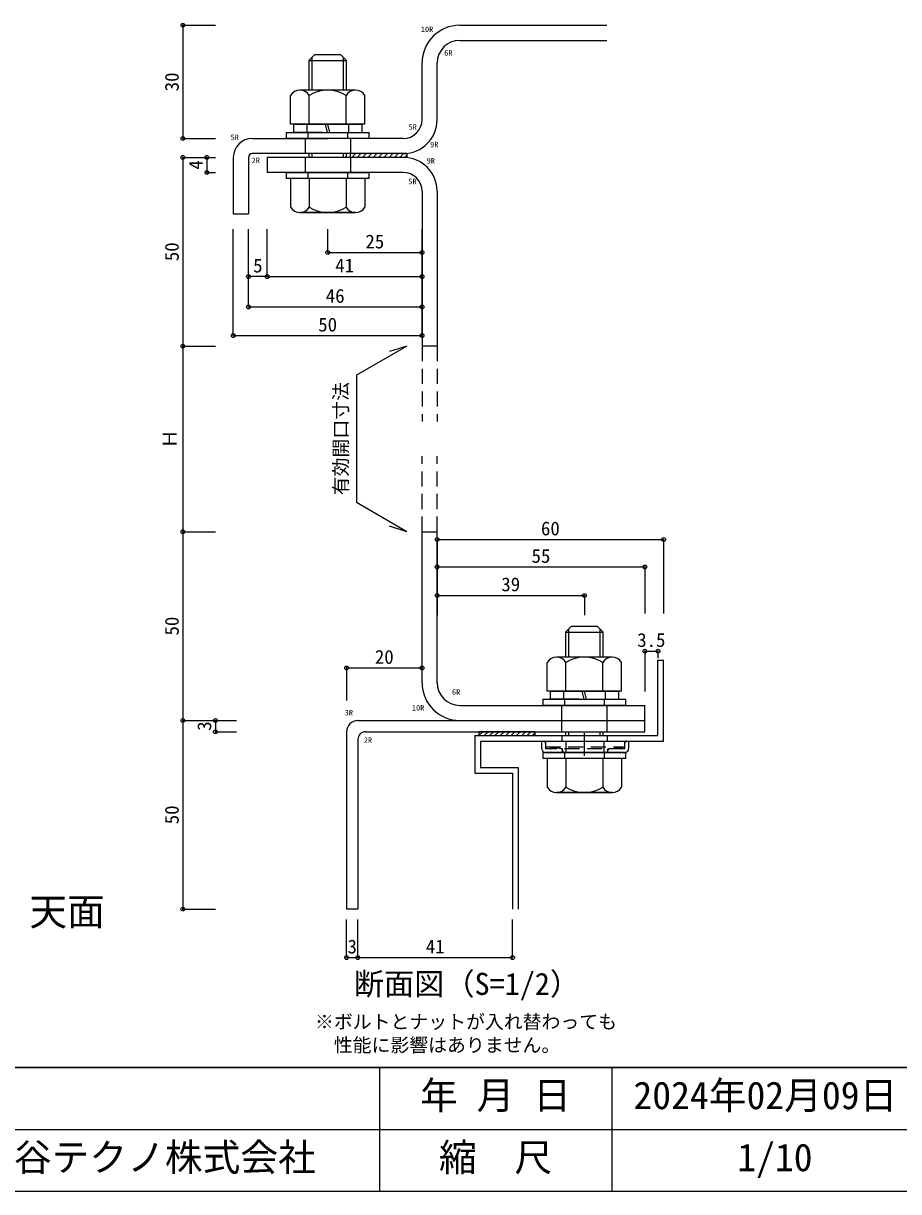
# Model space of a CAD drawing. Units: millimetres on the paper, enlarged 10 times, with parts at other scales. Extents: x -10475 to 9199, y -10092 to 10143.
# Drawn here: x 6595 to 7754, y -10092 to -8544 of the extents above; entities that cross this region are included whole.
import ezdxf
from ezdxf.enums import TextEntityAlignment as Align

# ---------------------------------------------------------------- set-up
doc = ezdxf.new("R2010")
doc.units = ezdxf.units.MM
doc.header["$LTSCALE"] = 10
doc.header["$PDMODE"] = 32
doc.header["$PDSIZE"] = 5
for name, pattern in [('CHAIN1', [8, 5, -1, 1, -1]), ('DASHED1', [1.8, 1.2, -0.6]), ('DASHED2', [3, 2, -1])]:
    doc.linetypes.add(name, pattern=pattern)
for name, color, linetype in [('0-8_FRP寸法', 3, 'Continuous'), ('0-F_図面枠', 7, 'Continuous'), ('E-0_FRP', 4, 'Continuous'), ('E-1_SUS', 7, 'Continuous'), ('E-8_FRP寸法', 3, 'Continuous'), ('E-A_タイトル', 7, 'Continuous')]:
    doc.layers.add(name, color=color, linetype=linetype)
doc.styles.add('ＭＳ ゴシック', font='')
doc.styles.get('ＭＳ ゴシック').set_extended_font_data('MS Gothic')

msp = doc.modelspace()

# ---------------------------------------------------------------- linework, layer by layer
at = {"layer": '0-8_FRP寸法', "color": 7}
for p, q in [((6997.81, -8688.86), (6995.24, -8677.86)), ((7000.86, -8688.86), (6998.29, -8677.86)), ((7337.81, -9439.79), (7335.24, -9428.79)), ((7340.86, -9439.79), (7338.29, -9428.79))]:
    msp.add_line(p, q, dxfattribs=at)
at = {"layer": '0-F_図面枠'}
for p, q in [((5198.81, -9927.64), (9198.81, -9927.64)), ((9198.81, -9927.64), (5406.39, -9927.64)), ((7066.53, -9927.64), (7066.53, -10091.97)), ((7374.32, -9927.64), (7374.32, -10091.97)), ((6447.04, -10009.8), (7066.53, -10009.8)), ((7066.53, -10009.8), (7806.75, -10009.8)), ((9198.81, -10091.97), (5198.81, -10091.97))]:
    msp.add_line(p, q, dxfattribs=at)
at = {"layer": 'E-0_FRP'}
for p, q in [((7173.05, -8546.86), (7367.59, -8546.86)), ((7173.05, -8566.86), (7367.59, -8566.86)), ((7123.05, -8671.86), (7123.05, -8596.86)), ((7143.05, -8671.86), (7143.05, -8596.86)), ((6898.05, -8696.86), (6998.05, -8696.86)), ((6968.05, -8696.86), (6968.05, -8716.86)), ((7098.05, -8696.86), (6998.05, -8696.86)), ((7028.05, -8696.86), (7028.05, -8716.86)), ((6893.05, -8721.86), (6893.05, -8796.86)), ((7098.05, -8716.86), (6898.05, -8716.86)), ((6918.05, -8721.86), (6918.05, -8741.86)), ((7098.05, -8721.86), (6918.05, -8721.86)), ((6968.05, -8721.86), (6968.05, -8741.86)), ((6977.05, -8716.86), (6977.05, -8721.86)), ((7019.05, -8721.86), (7019.05, -8716.86)), ((7028.05, -8721.86), (7028.05, -8716.86)), ((7028.05, -8721.86), (7028.05, -8716.86)), ((7103.05, -8716.86), (7028.05, -8716.86)), ((7028.05, -8721.86), (7028.05, -8741.86)), ((7103.05, -8721.86), (7028.05, -8721.86)), ((7103.05, -8721.86), (7028.05, -8721.86)), ((7103.05, -8716.86), (7103.05, -8721.86)), ((6998.05, -8741.86), (6918.05, -8741.86)), ((7098.05, -8741.86), (6998.05, -8741.86)), ((7123.05, -8766.86), (7123.05, -8971.86)), ((7143.05, -8766.86), (7143.05, -8971.86)), ((7143.05, -8971.86), (7123.05, -8971.86)), ((7123.05, -9417.79), (7123.05, -9217.79)), ((7123.05, -9217.79), (7143.05, -9217.79)), ((7143.05, -9417.79), (7143.05, -9217.79)), ((7317.05, -9346.79), (7317.05, -9383.79)), ((7359.05, -9383.79), (7359.05, -9346.79)), ((7173.05, -9447.79), (7418.05, -9447.79)), ((7308.05, -9482.79), (7308.05, -9447.79)), ((7368.05, -9482.79), (7368.05, -9447.79)), ((7418.05, -9482.79), (7418.05, -9447.79)), ((7038.05, -9467.79), (7173.05, -9467.79)), ((7173.05, -9467.79), (7418.05, -9467.79)), ((7023.05, -9482.79), (7023.05, -9717.79)), ((7048.05, -9482.79), (7308.05, -9482.79)), ((7317.05, -9482.79), (7317.05, -9487.79)), ((7343.05, -9482.79), (7418.05, -9482.79)), ((7359.05, -9487.79), (7359.05, -9482.79)), ((7038.05, -9492.79), (7038.05, -9717.79)), ((7038.05, -9717.79), (7023.05, -9717.79))]:
    msp.add_line(p, q, dxfattribs=at)
at = {"layer": 'E-0_FRP', "color": 7}
for p, q in [((6973.05, -8716.86), (6973.05, -8721.71)), ((7023.05, -8721.86), (7023.05, -8716.86)), ((7363.05, -9350.79), (7355.55, -9343.29)), ((7313.05, -9350.79), (7363.05, -9350.79)), ((7313.05, -9350.79), (7313.05, -9383.79)), ((7363.05, -9383.79), (7363.05, -9350.79)), ((7288.97, -9428.79), (7288.97, -9390.87)), ((7374.86, -9383.79), (7301.24, -9383.79)), ((7313.51, -9428.79), (7313.51, -9390.87)), ((7362.59, -9428.79), (7362.59, -9390.87)), ((7387.12, -9428.79), (7387.12, -9390.87)), ((7283.05, -9439.79), (7393.05, -9439.79)), ((7283.05, -9439.79), (7283.05, -9447.79)), ((7387.12, -9428.79), (7288.97, -9428.79)), ((7292.8, -9428.79), (7292.8, -9439.79)), ((7292.8, -9428.79), (7338.05, -9428.79)), ((7292.8, -9439.79), (7337.08, -9439.79)), ((7336.85, -9428.79), (7293.37, -9428.79)), ((7331.14, -9439.79), (7293.37, -9439.79)), ((7310.3, -9428.79), (7310.3, -9439.79)), ((7311.8, -9439.79), (7311.8, -9447.79)), ((7338.05, -9439.79), (7383.3, -9439.79)), ((7339.02, -9428.79), (7383.3, -9428.79)), ((7385.37, -9428.79), (7347.59, -9428.79)), ((7364.3, -9439.79), (7364.3, -9447.79)), ((7365.8, -9428.79), (7365.8, -9439.79)), ((7383.3, -9428.79), (7383.3, -9439.79)), ((7393.05, -9447.79), (7393.05, -9439.79)), ((7393.05, -9447.79), (7283.05, -9447.79)), ((7313.05, -9482.79), (7313.05, -9487.79)), ((7363.05, -9487.79), (7363.05, -9482.79)), ((7281.67, -9495.29), (7396.67, -9495.29)), ((7281.67, -9505.29), (7281.67, -9495.29)), ((7396.67, -9495.29), (7396.67, -9505.29)), ((7283.05, -9510.29), (7283.05, -9518.29)), ((7283.05, -9510.29), (7393.05, -9510.29)), ((7391.67, -9510.29), (7286.67, -9510.29)), ((7311.8, -9510.29), (7311.8, -9518.29)), ((7364.3, -9510.29), (7364.3, -9518.29)), ((7393.05, -9518.29), (7393.05, -9510.29)), ((7393.05, -9518.29), (7283.05, -9518.29)), ((7387.12, -9518.29), (7288.97, -9518.29)), ((7288.97, -9518.29), (7288.97, -9556.21)), ((7313.51, -9518.29), (7313.51, -9556.21)), ((7362.59, -9518.29), (7362.59, -9556.21)), ((7387.12, -9518.29), (7387.12, -9556.21))]:
    msp.add_line(p, q, dxfattribs=at)
at = {"layer": 'E-0_FRP', "linetype": 'DASHED1'}
for p, q in [((7030, -8721.86), (7035, -8716.86)), ((7037.08, -8721.86), (7042.08, -8716.86)), ((7044.15, -8721.86), (7049.15, -8716.86)), ((7051.22, -8721.86), (7056.22, -8716.86)), ((7058.29, -8721.86), (7063.29, -8716.86)), ((7065.36, -8721.86), (7070.36, -8716.86)), ((7072.43, -8721.86), (7077.43, -8716.86)), ((7079.5, -8721.86), (7084.5, -8716.86)), ((7086.57, -8721.86), (7091.57, -8716.86)), ((7093.64, -8721.86), (7098.64, -8716.86)), ((7100.71, -8721.86), (7103.05, -8719.53)), ((7100.71, -8721.86), (7103.05, -8719.53))]:
    msp.add_line(p, q, dxfattribs=at)
at = {"layer": 'E-0_FRP', "linetype": 'DASHED2'}
for p, q in [((7123.05, -8971.86), (7123.05, -9071.86)), ((7143.05, -8971.86), (7143.05, -9071.86)), ((7123.05, -9217.79), (7123.05, -9117.79)), ((7143.05, -9217.79), (7143.05, -9117.79)), ((7286.67, -9495.29), (7286.67, -9497.79)), ((7313.92, -9510.29), (7313.92, -9495.29)), ((7364.42, -9510.29), (7364.42, -9495.29)), ((7391.67, -9497.79), (7391.67, -9495.29)), ((7286.67, -9502.79), (7391.67, -9502.79)), ((7309.17, -9505.29), (7286.67, -9502.79)), ((7309.17, -9507.79), (7309.17, -9505.29)), ((7369.17, -9505.29), (7391.67, -9502.79)), ((7369.17, -9507.79), (7369.17, -9505.29))]:
    msp.add_line(p, q, dxfattribs=at)
at = {"layer": 'E-0_FRP', "color": 2, "linetype": 'CHAIN1'}
msp.add_line((7338.05, -9514.6), (7338.05, -9484.42), dxfattribs=at)
at = {"layer": 'E-0_FRP', "color": 7, "linetype": 'DASHED2'}
for p, q in [((7286.67, -9497.79), (7286.67, -9505.29)), ((7391.67, -9505.29), (7391.67, -9497.79)), ((7391.67, -9505.29), (7286.67, -9505.29)), ((7309.17, -9510.29), (7309.17, -9507.79)), ((7369.17, -9510.29), (7369.17, -9507.79))]:
    msp.add_line(p, q, dxfattribs=at)
at = {"layer": 'E-0_FRP'}
for points in [[(6873.05, -8721.86), (6873.05, -8796.86), (6893.05, -8796.86)], [(7308.05, -9482.79), (7359.05, -9482.79), (7368.05, -9482.79)]]:
    msp.add_lwpolyline(points, dxfattribs=at)
at = {"layer": 'E-0_FRP', "color": 7}
for points in [[(7355.55, -9343.29), (7320.55, -9343.29), (7313.05, -9350.79)], [(7374.86, -9563.29), (7301.24, -9563.29), (7374.86, -9563.29)]]:
    msp.add_lwpolyline(points, dxfattribs=at)
at = {"layer": 'E-0_FRP'}
for centre, radius, start, end in [((7173.05, -8596.86), 50, 90, 180), ((7173.05, -8596.86), 30, 90, 180), ((7098.05, -8671.86), 25, 270, 0), ((7098.05, -8671.86), 45, 270, 0), ((6898.05, -8721.86), 25, 90, 180), ((6898.05, -8721.86), 5, 90, 180), ((7098.05, -8766.86), 45, 0, 90), ((7098.05, -8766.86), 25, 0, 90), ((7173.05, -9417.79), 50, 180, 270), ((7173.05, -9417.79), 30, 180, 270), ((7038.05, -9482.79), 15, 90, 180), ((7048.05, -9492.79), 10, 90, 180), ((7048.05, -9492.79), 10, 90, 180)]:
    msp.add_arc(centre, radius, start, end, dxfattribs=at)
at = {"layer": 'E-0_FRP', "color": 7}
for centre, radius, start, end in [((7301.24, -9397.96), 14.17, 29.99985, 149.99985), ((7338.05, -9429.83), 46.04, 57.79585, 122.2043), ((7374.86, -9397.96), 14.17, 29.99985, 149.99985), ((7286.67, -9505.29), 5, 180, 270), ((7391.67, -9505.29), 5, 270, 0), ((7301.24, -9549.12), 14.17, 210.00015, 330.00015), ((7338.05, -9517.25), 46.04, 237.7957, 302.20415), ((7374.86, -9549.12), 14.17, 210.00015, 330.00015)]:
    msp.add_arc(centre, radius, start, end, dxfattribs=at)
at = {"layer": 'E-0_FRP', "color": 7, "linetype": 'DASHED2'}
for centre, start, end in [((7284.17, -9497.79), 0, 90), ((7394.17, -9497.79), 90, 180), ((7306.67, -9507.79), 0, 90), ((7371.67, -9507.79), 90, 180)]:
    msp.add_arc(centre, 2.5, start, end, dxfattribs=at)
at = {"layer": 'E-0_FRP', "linetype": 'DASHED2'}
for centre, start, end in [((7311.67, -9507.79), 180, 270), ((7366.67, -9507.79), 270, 0)]:
    msp.add_arc(centre, 2.5, start, end, dxfattribs=at)
at = {"layer": 'E-1_SUS', "color": 4}
for p, q in [((6806.25, -8546.86), (6806.25, -8696.86)), ((7198.05, -9482.79), (7198.05, -9487.79)), ((7273.05, -9487.79), (7273.05, -9482.79)), ((7273.05, -9487.79), (7273.05, -9482.79)), ((7198.05, -9487.79), (7273.05, -9487.79)), ((7198.05, -9487.79), (7273.05, -9487.79))]:
    msp.add_line(p, q, dxfattribs=at)
at = {"layer": 'E-1_SUS'}
for p, q in [((7443.05, -9495.29), (7443.05, -9387.79)), ((7193.05, -9487.79), (7193.05, -9537.79)), ((7193.05, -9487.79), (7435.55, -9487.79)), ((7200.55, -9495.29), (7200.55, -9530.29)), ((7200.55, -9495.29), (7308.05, -9495.29)), ((7368.05, -9487.79), (7368.05, -9495.29)), ((7368.05, -9495.29), (7443.05, -9495.29)), ((7200.55, -9530.29), (7250.55, -9530.29)), ((7250.55, -9530.29), (7250.55, -9717.79)), ((7193.05, -9537.79), (7243.05, -9537.79)), ((7243.05, -9537.79), (7243.05, -9717.79))]:
    msp.add_line(p, q, dxfattribs=at)
at = {"layer": 'E-1_SUS', "color": 4, "linetype": 'DASHED1'}
for p, q in [((7198.45, -9487.79), (7203.45, -9482.79)), ((7205.52, -9487.79), (7210.52, -9482.79)), ((7212.59, -9487.79), (7217.59, -9482.79)), ((7219.66, -9487.79), (7224.66, -9482.79)), ((7226.73, -9487.79), (7231.73, -9482.79)), ((7233.8, -9487.79), (7238.8, -9482.79)), ((7240.88, -9487.79), (7245.88, -9482.79)), ((7247.95, -9487.79), (7252.95, -9482.79)), ((7255.02, -9487.79), (7260.02, -9482.79)), ((7262.09, -9487.79), (7267.09, -9482.79)), ((7269.16, -9487.79), (7273.05, -9483.9))]:
    msp.add_line(p, q, dxfattribs=at)
at = {"layer": 'E-1_SUS'}
for points in [[(7435.55, -9487.79), (7435.55, -9387.79), (7443.05, -9387.79)], [(7308.05, -9487.79), (7308.05, -9495.29), (7368.05, -9495.29)]]:
    msp.add_lwpolyline(points, dxfattribs=at)
at = {"layer": 'E-1_SUS', "color": 4}
msp.add_lwpolyline([(7273.05, -9482.79), (7198.05, -9482.79), (7198.05, -9487.79)], dxfattribs=at)
at = {"layer": 'E-8_FRP寸法'}
for p, q in [((6806.25, -8546.86), (6849.26, -8546.86)), ((6806.25, -8696.86), (6849.26, -8696.86)), ((6806.25, -8721.86), (6849.26, -8721.86)), ((6838.08, -8721.86), (6849.26, -8721.86)), ((6838.08, -8741.86), (6849.26, -8741.86)), ((6873.05, -8958.04), (6873.05, -8817)), ((6893.05, -8920.03), (6893.05, -8817)), ((6918.05, -8879.83), (6918.05, -8817)), ((6998.05, -8847.96), (6998.05, -8817)), ((7123.05, -8847.96), (7123.05, -8817)), ((7123.05, -8893.48), (7123.05, -8817)), ((7123.05, -8933.69), (7123.05, -8817)), ((7123.05, -8958.04), (7123.05, -8817)), ((6806.25, -8971.86), (6849.26, -8971.86)), ((6806.25, -9217.79), (6849.26, -9217.79)), ((7143.05, -9228.08), (7143.05, -9326.21)), ((7443.05, -9228.08), (7443.05, -9326.21)), ((7143.05, -9264.48), (7143.05, -9326.21)), ((7418.05, -9264.48), (7418.05, -9326.21)), ((7143.05, -9302.17), (7143.05, -9328.16)), ((7338.05, -9302.17), (7338.05, -9328.16)), ((7418.05, -9375.91), (7418.05, -9429.39)), ((7435.55, -9375.91), (7435.55, -9385.27)), ((7023.05, -9398.26), (7023.05, -9441.41)), ((6806.25, -9467.79), (6849.26, -9467.79)), ((6806.25, -9467.79), (6849.26, -9467.79)), ((6849.26, -9467.79), (6877.36, -9467.79)), ((6849.26, -9482.79), (6877.36, -9482.79)), ((6806.25, -9717.79), (6849.26, -9717.79)), ((7023.05, -9781.94), (7023.05, -9731.37)), ((7038.05, -9781.94), (7038.05, -9731.37)), ((7243.05, -9781.94), (7243.05, -9731.37))]:
    msp.add_line(p, q, dxfattribs=at)
at = {"layer": 'E-8_FRP寸法', "color": 7}
for p, q in [((7023.05, -8593.36), (7015.55, -8585.86)), ((6973.05, -8593.36), (7023.05, -8593.36)), ((6973.05, -8593.36), (6973.05, -8632.86)), ((7023.05, -8632.86), (7023.05, -8593.36)), ((7034.86, -8632.86), (6961.24, -8632.86)), ((6948.97, -8677.86), (6948.97, -8639.94)), ((6973.51, -8677.86), (6973.51, -8639.95)), ((7022.59, -8677.86), (7022.59, -8639.94)), ((7047.12, -8677.86), (7047.12, -8639.95)), ((7047.12, -8677.86), (6948.97, -8677.86)), ((6952.8, -8677.86), (6952.8, -8688.86)), ((6952.8, -8677.86), (6998.05, -8677.86)), ((6996.85, -8677.86), (6953.37, -8677.86)), ((6970.3, -8677.86), (6970.3, -8688.86)), ((6999.02, -8677.86), (7043.3, -8677.86)), ((7045.37, -8677.86), (7007.59, -8677.86)), ((7025.8, -8677.86), (7025.8, -8688.86)), ((7043.3, -8677.86), (7043.3, -8688.86)), ((6943.05, -8688.86), (7053.05, -8688.86)), ((6943.05, -8688.86), (6943.05, -8696.86)), ((7053.05, -8696.86), (6943.05, -8696.86)), ((6952.8, -8688.86), (6997.08, -8688.86)), ((6991.14, -8688.86), (6953.37, -8688.86)), ((6971.8, -8688.86), (6971.8, -8696.86)), ((6998.05, -8688.86), (7043.3, -8688.86)), ((7024.3, -8688.86), (7024.3, -8696.86)), ((7053.05, -8696.86), (7053.05, -8688.86)), ((6943.05, -8741.86), (6943.05, -8749.86)), ((6943.05, -8741.86), (7053.05, -8741.86)), ((6971.8, -8741.86), (6971.8, -8749.86)), ((7024.3, -8741.86), (7024.3, -8749.86)), ((7053.05, -8749.86), (7053.05, -8741.86)), ((7053.05, -8749.86), (6943.05, -8749.86)), ((6948.97, -8749.86), (6948.97, -8787.78)), ((7047.12, -8749.86), (6948.97, -8749.86)), ((6973.51, -8749.86), (6973.51, -8787.78)), ((7045.37, -8749.86), (7007.59, -8749.86)), ((7022.59, -8749.86), (7022.59, -8787.78)), ((7047.12, -8749.86), (7047.12, -8787.78))]:
    msp.add_line(p, q, dxfattribs=at)
at = {"layer": 'E-8_FRP寸法', "color": 4}
for p, q in [((6977.05, -8589.36), (6977.05, -8632.86)), ((7019.05, -8632.86), (7019.05, -8589.36)), ((6806.25, -8721.86), (6806.25, -8971.86)), ((6838.08, -8721.86), (6838.08, -8741.86)), ((6998.05, -8847.96), (7123.05, -8847.96)), ((6918.05, -8879.83), (6893.05, -8879.83)), ((6918.05, -8879.83), (7123.05, -8879.83)), ((6893.05, -8920.03), (7123.05, -8920.03)), ((6873.05, -8958.04), (7123.05, -8958.04)), ((6806.25, -8971.86), (6806.25, -9217.79)), ((6806.25, -9217.79), (6806.25, -9467.79)), ((7143.05, -9228.08), (7443.05, -9228.08)), ((7143.05, -9264.48), (7418.05, -9264.48)), ((7143.05, -9302.17), (7338.05, -9302.17)), ((7418.05, -9375.91), (7435.55, -9375.91)), ((7023.05, -9398.26), (7123.05, -9398.26)), ((6806.25, -9467.79), (6806.25, -9717.79)), ((6849.26, -9467.79), (6849.26, -9482.79)), ((7023.05, -9781.94), (7038.05, -9781.94)), ((7038.05, -9781.94), (7243.05, -9781.94))]:
    msp.add_line(p, q, dxfattribs=at)
at = {"layer": 'E-8_FRP寸法', "color": 2}
for p, q in [((7103.05, -8971.86), (7036.34, -9010.38)), ((7103.05, -8971.86), (7080.04, -8979.12)), ((7036.34, -9010.38), (7036.34, -9179.27)), ((7103.05, -9217.79), (7036.34, -9179.27)), ((7103.05, -9217.79), (7080.04, -9210.53))]:
    msp.add_line(p, q, dxfattribs=at)
at = {"layer": 'E-8_FRP寸法', "color": 7}
for points in [[(7015.55, -8585.86), (6980.55, -8585.86), (6973.05, -8593.36)], [(6961.24, -8794.86), (7034.86, -8794.86), (6961.24, -8794.86)]]:
    msp.add_lwpolyline(points, dxfattribs=at)
for centre, radius, start, end in [((6961.24, -8647.03), 14.17, 29.99985, 149.99985), ((6998.05, -8678.9), 46.04, 57.79585, 122.2043), ((7034.86, -8647.03), 14.17, 29.99985, 149.99985), ((6961.24, -8780.7), 14.17, 210.00015, 330.00015), ((6998.05, -8748.82), 46.04, 237.7957, 302.20415), ((7034.86, -8780.7), 14.17, 210.00015, 330.00015)]:
    msp.add_arc(centre, radius, start, end, dxfattribs=at)
at = {"layer": 'E-8_FRP寸法', "color": 6}
for p in [(6806.25, -8546.86), (6806.25, -8696.86), (6806.25, -8721.86), (6838.08, -8721.86), (6838.08, -8741.86), (6998.05, -8847.96), (7123.05, -8847.96), (6893.05, -8879.83), (6918.05, -8879.83), (7123.05, -8879.83), (6893.05, -8920.03), (7123.05, -8920.03), (6873.05, -8958.04), (7123.05, -8958.04), (6806.25, -8971.86), (6806.25, -9217.79), (7143.05, -9228.08), (7443.05, -9228.08), (7143.05, -9264.48), (7418.05, -9264.48), (7143.05, -9302.17), (7338.05, -9302.17), (7418.05, -9375.91), (7435.55, -9375.91), (7023.05, -9398.26), (7123.05, -9398.26), (6806.25, -9467.79), (6849.26, -9467.79), (6849.26, -9482.79), (6806.25, -9717.79), (7023.05, -9781.94), (7038.05, -9781.94), (7243.05, -9781.94)]:
    msp.add_point(p, dxfattribs=at)

# ---------------------------------------------------------------- texts
at = {"layer": '0-8_FRP寸法', "color": 6, "style": 'ＭＳ ゴシック'}
msp.add_text('天面', height=36.66, dxfattribs=at).set_placement((6602.9, -9750.37), align=Align.BOTTOM_LEFT)
at = {"layer": '0-F_図面枠', "color": 6, "style": 'ＭＳ ゴシック'}
for s, p in [('年 月 日', (7120.43, -9993.72)), ('2024年02月09日', (7403.04, -9993.72)), ('岩谷テクノ株式会社', (6532.33, -10075.74)), ('縮\u3000尺', (7145.43, -10075.89)), ('1/10', (7540.54, -10075.89))]:
    msp.add_text(s, height=36.66, dxfattribs=at).set_placement(p, align=Align.BOTTOM_LEFT)
at = {"layer": 'E-8_FRP寸法', "color": 6, "style": 'ＭＳ ゴシック'}
for s, p in [('10R', (7121.47, -8558.06)), ('6R', (7152.41, -8589.36)), ('5R', (7105.19, -8687.55)), ('5R', (6869.47, -8701.18)), ('9R', (7133.75, -8710.74)), ('2R', (6897.32, -8731.73)), ('9R', (7129.22, -8732.3)), ('5R', (7104.9, -8759.61)), ('6R', (7162.72, -9436.05)), ('3R', (7020.66, -9463.36)), ('10R', (7109.62, -9456.84)), ('2R', (7045.93, -9499.64))]:
    msp.add_text(s, height=7.331, dxfattribs=at).set_placement(p, align=Align.BOTTOM_LEFT)
at = {"layer": 'E-8_FRP寸法', "style": 'ＭＳ ゴシック'}
for s, p in [('30', (6806.25, -8634.36)), ('4', (6838.08, -8738.11)), ('50', (6806.25, -8859.36)), ('有効開口寸法', (7030.07, -9169.52)), ('Ｈ', (6803.5, -9107.29)), ('50', (6806.25, -9355.29)), ('3', (6849.26, -9481.54)), ('50', (6806.25, -9605.29))]:
    msp.add_text(s, height=18.33, rotation=90, dxfattribs=at).set_placement(p, align=Align.BOTTOM_LEFT)
for s, p in [('25', (7048.05, -8847.96)), ('5', (6899.3, -8879.83)), ('41', (7008.05, -8879.83)), ('46', (6995.55, -8920.03)), ('50', (6985.55, -8958.04)), ('60', (7280.55, -9228.08)), ('55', (7268.05, -9264.48)), ('39', (7228.05, -9302.17)), ('3.5', (7408.05, -9375.91)), ('20', (7060.55, -9398.26)), ('3', (7024.3, -9781.94)), ('41', (7128.05, -9781.94))]:
    msp.add_text(s, height=18.33, dxfattribs=at).set_placement(p, align=Align.BOTTOM_LEFT)
at = {"layer": 'E-A_タイトル', "color": 2, "style": 'ＭＳ ゴシック'}
msp.add_text('断面図（S=1/2）', height=29.33, dxfattribs=at).set_placement((7032.6, -9840.21), align=Align.BOTTOM_LEFT)
at = {"layer": 'E-A_タイトル', "color": 3, "style": 'ＭＳ ゴシック'}
for s, p in [('※ボルトとナットが入れ替わっても', (6981.27, -9881.62)), ('性能に影響はありません。', (7006.07, -9912.49))]:
    msp.add_text(s, height=18.33, dxfattribs=at).set_placement(p, align=Align.BOTTOM_LEFT)

doc.saveas('drawing.dxf')
